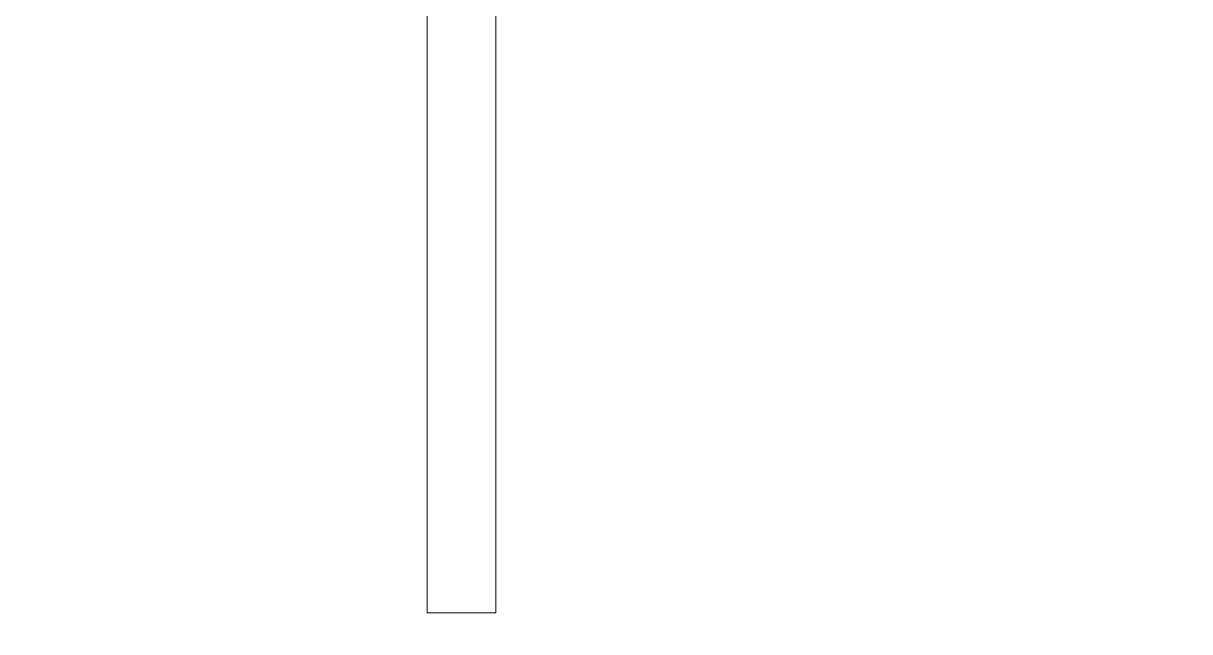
# Model space of a CAD drawing. Header units: millimetres. Extents: x -164500 to 426394, y -23753 to 102118.
# Drawn here: x 149311.72 to 149328.76, y 83049.08 to 83057.97 of the extents above; entities that cross this region are included whole.
import ezdxf

# ---------------------------------------------------------------- set-up
doc = ezdxf.new("R2010")
doc.units = ezdxf.units.MM
doc.layers.add('A-WALL-FNSH-1', color=9, linetype='Continuous', lineweight=5, true_color=0x808080)
doc.layers.add('I-WALL', color=7, linetype='Continuous', lineweight=5)

# ---------------------------------------------------------------- blocks, each defined once
blk = doc.blocks.new('2floor')
at = {"layer": 'I-WALL'}
h = blk.add_hatch(dxfattribs=at)
h.set_pattern_fill('FP_191', color=256, style=0, pattern_type=2)
h.set_pattern_definition([(0, (148772.123, 0), (243.84, 60.96), [20.117, -162.763, 20.117, -162.763, -975.36]), (0, (148772.123, 0), (243.84, 60.96), [-365.76, 20.117, -345.643, 20.117, -162.763, -426.72]), (0, (148772.123, 0), (243.84, 60.96), [-914.4, 20.117, -101.803, 20.117, -284.683]), (120, (148863.563, 30.48), (-174.7129, 180.69163), [20.117, -162.763, 20.117, -162.763, -975.36]), (120, (148863.563, 30.48), (-174.7129, 180.69163), [-365.76, 20.117, -345.643, 20.117, -162.763, -426.72]), (120, (148863.563, 30.48), (-174.7129, 180.69163), [-914.4, 20.117, -101.803, 20.117, -284.683]), (240, (148894.043, 152.4), (-69.1271, -241.65163), [20.117, -162.763, 20.117, -162.763, -975.36]), (240, (148894.043, 152.4), (-69.1271, -241.65163), [-365.76, 20.117, -345.643, 20.117, -162.763, -426.72]), (240, (148894.043, 152.4), (-69.1271, -241.65163), [-914.4, 20.117, -101.803, 20.117, -284.683])])
h.paths.add_polyline_path([(149606.939, 8500), (150042.123, 8500), (150042.123, 8520), (148902.123, 8520), (148902.123, 8500), (149317.123, 8500)])
at = {"layer": 'A-WALL-FNSH-1'}
for p, q in [((149317.623, 8520), (149317.623, 8510)), ((149318.623, 8510), (149318.623, 8520)), ((149317.623, 8510), (149318.623, 8510))]:
    blk.add_line(p, q, dxfattribs=at)

msp = doc.modelspace()

# ---------------------------------------------------------------- block references
msp.add_blockref('2floor', (0, 74539.358))

doc.saveas('drawing.dxf')
